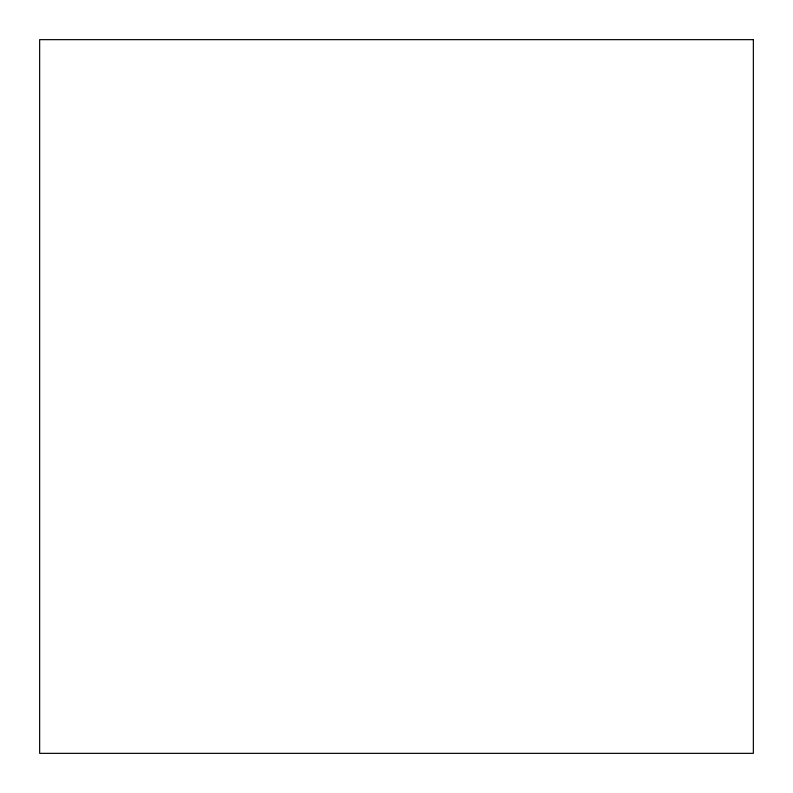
<?xml version="1.0" encoding="UTF-8"?>
<svg xmlns="http://www.w3.org/2000/svg" width="793" height="793" viewBox="0 0 793 793"><rect width="100%" height="100%" fill="white"/><g stroke="black" fill="none" stroke-linecap="round" stroke-linejoin="round"><path stroke-width="1.19" d="M753.35 39.65L39.65 39.65L39.65 753.35L753.35 753.35L753.35 39.65"/></g></svg>
